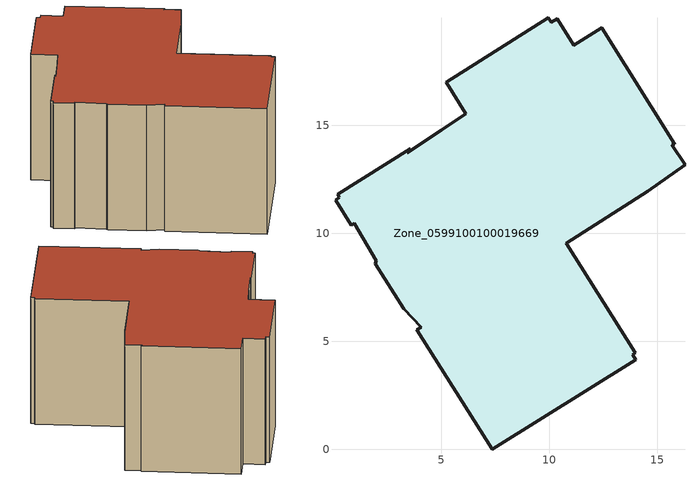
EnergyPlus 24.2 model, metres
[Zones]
Zone_0599100100019669
 floor ground (C_G): 0.82,10.37 0.09,11.54 0.27,11.66 0.19,11.8 3.56,13.92 3.41,13.72 5,14.77 6.13,15.54 5.21,17 9.95,19.98 10.09,19.77 10.37,19.93 11.13,18.71 12.43,19.52 15.81,14.13 15.68,14.11 16.28,13.18 14.56,11.96 10.77,9.54 13.98,4.46 13.85,4.38 13.99,4.15 7.35,0 3.87,5.54 4.05,5.65 3.26,6.5 1.94,8.59 1.97,8.73 0.97,10.46 z0
 wall outside (C_F): 13.98,4.46 10.77,9.54 14.56,11.96 16.28,13.18 15.68,14.11 15.81,14.13 12.43,19.52 11.13,18.71 10.37,19.93 10.09,19.77 9.95,19.98 5.21,17 6.13,15.54 5,14.77 3.41,13.72 3.56,13.92 0.19,11.8 0.27,11.66 0.09,11.54 0.82,10.37 0.97,10.46 1.97,8.73 1.94,8.59 3.26,6.5 4.05,5.65 3.87,5.54 7.35,0 13.99,4.15 13.85,4.38 13.98,4.46 z0:8.78
 roof outside (C_R): 0.09,11.54 0.82,10.37 0.97,10.46 1.97,8.73 1.94,8.59 3.26,6.5 4.05,5.65 3.87,5.54 7.35,0 13.99,4.15 13.85,4.38 13.98,4.46 10.77,9.54 14.56,11.96 16.28,13.18 15.68,14.11 15.81,14.13 12.43,19.52 11.13,18.71 10.37,19.93 10.09,19.77 9.95,19.98 5.21,17 6.13,15.54 5,14.77 3.41,13.72 3.56,13.92 0.19,11.8 0.27,11.66 z8.78
[BUILDING]
Pand.0599100100019669: North Axis=0; Terrain=City; Loads Convergence Tolerance Value=0.04; Temperature Convergence Tolerance Value=0.4; Solar Distribution=FullExterior; Maximum Number of Warmup Days=25; Minimum Number of Warmup Days=1
[Site:Location]
Rotterdam.The.Hague.AP_ZH_NLD Design_Conditions: Latitude=51.96; Longitude=4.45; Time Zone=1; Elevation=-4.5
[SITE:GROUNDTEMPERATURE:BUILDINGSURFACE]
18, 18, 18, 18, 18, 18, 18, 18, 18, 18, 18, 18
[MATERIAL] Thermal Absorptance=0.9; Solar Absorptance=0.7; Visible Absorptance=0.7
Name | Roughness | Thickness | Conductivity | Density | Specific Heat
G.D.2015-2018 | MediumSmooth | 0.15 | 0.0428571 | 540 | 1210
F.D.2015-2018 | Rough | 0.3 | 0.0666667 | 1920 | 840
R.D.2015-2018 | MediumRough | 0.2 | 0.0333333 | 1500 | 1000
[CONSTRUCTION]
C_G: G.D.2015-2018
C_F: F.D.2015-2018
C_R: R.D.2015-2018
[ZONE]
Zone_0599100100019669: Type=1; Multiplier=1; Ceiling Height=Autocalculate; Volume=Autocalculate; Floor Area=autocalculate; Part of Total Floor Area=Yes
[ZONEINFILTRATION:DESIGNFLOWRATE]
Infil_Zone_0599100100019669: Zone or ZoneList or Space or SpaceList=Zone_0599100100019669; Schedule=AlwaysOn; Design Flow Rate Calculation Method=Flow/Area; Flow Rate per Floor Area=0.0021; Constant Term Coefficient=1; Temperature Term Coefficient=0; Velocity Term Coefficient=0; Velocity Squared Term Coefficient=0
[HVACTEMPLATE:ZONE:IDEALLOADSAIRSYSTEM]
Zone_0599100100019669: Maximum Heating Supply Air Temperature=50; Minimum Cooling Supply Air Temperature=13; Maximum Heating Supply Air Humidity Ratio=0.0156; Minimum Cooling Supply Air Humidity Ratio=0.0077; Heating Limit=NoLimit; Cooling Limit=NoLimit; Dehumidification Control Type=ConstantSensibleHeatRatio; Cooling Sensible Heat Ratio=0.7; Dehumidification Setpoint=60; Humidification Control Type=None; Humidification Setpoint=30; Outdoor Air Method=None; Outdoor Air Flow Rate per Person=0.00944; Outdoor Air Flow Rate per Zone Floor Area=0; Outdoor Air Flow Rate per Zone=0; Demand Controlled Ventilation Type=None; Outdoor Air Economizer Type=NoEconomizer; Heat Recovery Type=None; Sensible Heat Recovery Effectiveness=0.7; Latent Heat Recovery Effectiveness=0.65
[ZONECONTROL:THERMOSTAT]
ThermostatControl_Zone_0599100100019669: Zone or ZoneList=Zone_0599100100019669; Control Type Schedule=DualSetpointControlType; Control 1=Thermostat_Zone_0599100100019669; Temperature Difference Between Cutout And Setpoint=0
[THERMOSTATSETPOINT:DUALSETPOINT]
Thermostat_Zone_0599100100019669: Heating Setpoint Temperature Schedule=HeatingSetpoint_Zone_0599100100019669; Cooling Setpoint Temperature Schedule=CoolingSetpoint_Zone_0599100100019669
[SCHEDULE:COMPACT]
HeatingSetpoint_Zone_0599100100019669: Through: 12/31, For: AllDays, Until: 24:00, 21
CoolingSetpoint_Zone_0599100100019669: Through: 12/31, For: AllDays, Until: 24:00, 24
DualSetpointControlType: Through: 12/31, For: AllDays, Until: 24:00, 4
AlwaysOn: Through: 12/31, For: AllDays, Until: 24:00, 1
